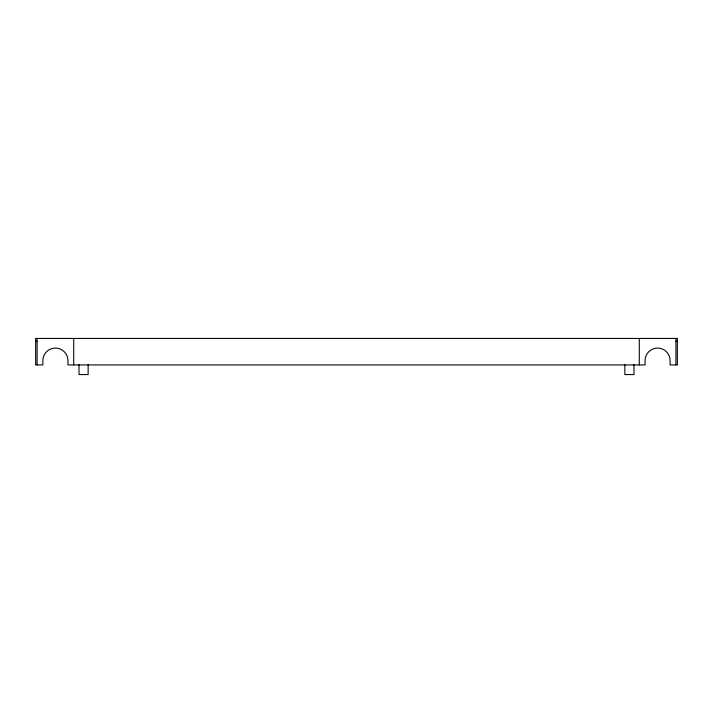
<?xml version="1.0" encoding="UTF-8"?>
<svg xmlns="http://www.w3.org/2000/svg" width="713" height="713" viewBox="0 0 713 713"><rect width="100%" height="100%" fill="white"/><g stroke="black" fill="none" stroke-linecap="round" stroke-linejoin="round"><path stroke-width="1.07" d="M35.65 341.322L37.094 341.322M675.906 341.322L677.35 341.322M675.906 338.434L675.906 364.931M639.294 338.434L639.294 364.931M633.982 364.708L633.982 374.566L624.855 374.566L624.855 364.708M88.145 364.708L88.145 374.566L79.018 374.566L79.018 364.708M73.706 338.434L73.706 364.931M37.094 338.434L37.094 364.931M677.35 338.434L35.65 338.434L35.65 364.931L42.878 364.931L42.878 360.591A12.522 12.522 0 0 1 55.4 348.069A12.522 12.522 0 0 1 67.931 360.591L67.931 364.931L645.069 364.931L645.069 360.591A12.522 12.522 0 0 1 657.6 348.069A12.522 12.522 0 0 1 670.122 360.591L670.122 364.931L677.35 364.931L677.35 338.434"/></g></svg>
